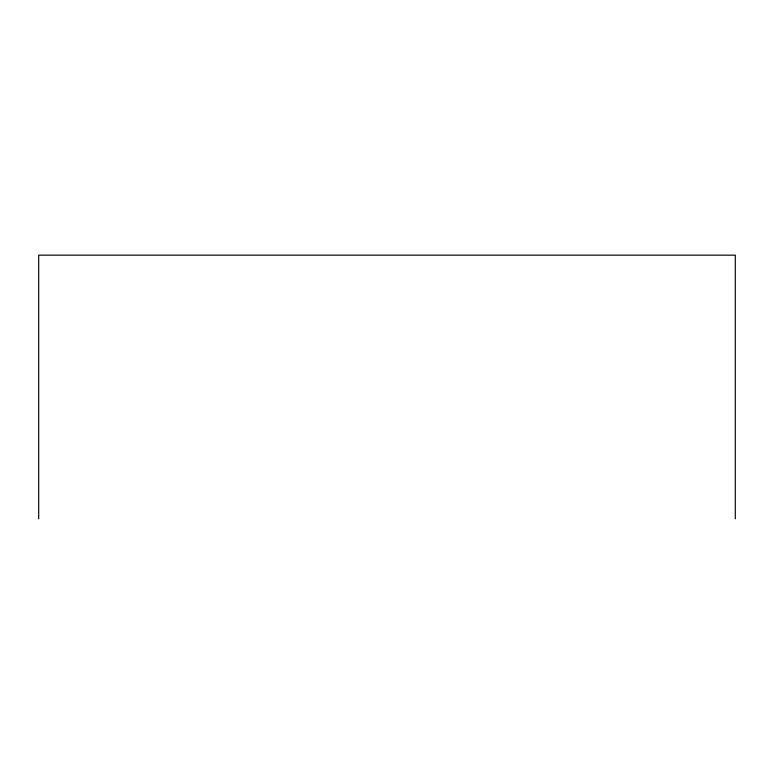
<?xml version="1.0" encoding="UTF-8"?>
<svg xmlns="http://www.w3.org/2000/svg" width="774" height="774" viewBox="0 0 774 774"><rect width="100%" height="100%" fill="white"/><g stroke="black" fill="none" stroke-linecap="round" stroke-linejoin="round"><path stroke-width="1.16" d="M735.3 518.841L735.3 255.159L38.7 255.159L38.7 518.841"/></g></svg>
